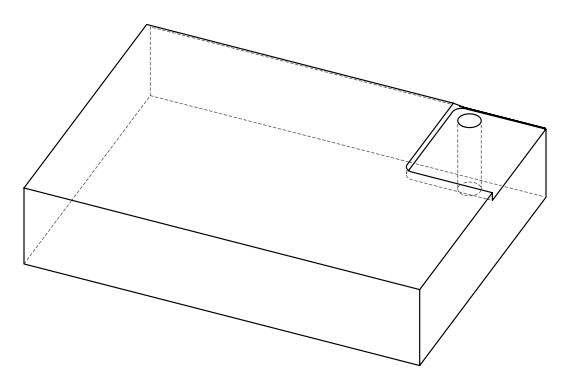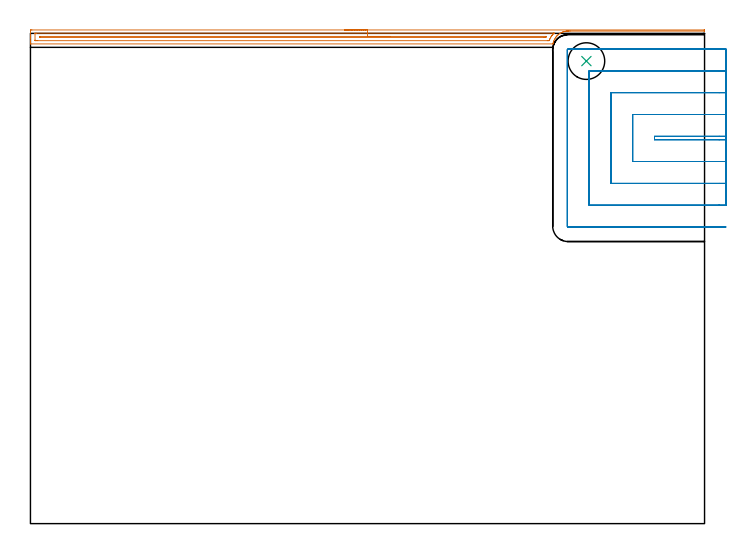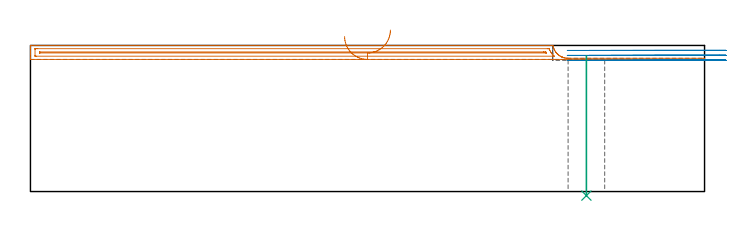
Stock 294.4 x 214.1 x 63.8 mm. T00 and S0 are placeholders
(PLAN: 3 operations, 2 tool changes, 12.7 min)
(1 AREA_MILL | FG_CHAMFER_SURFACE | UGT0205_001 | 6.17 min | 5480 mm3)
(2 MILL_SLOT | SLOT_PARTIAL_RECTANGULAR | UGT0201_108 | Follow Part, ap 3.175, ae 75% | 6.29 min | 37835 mm3)
(3 INDEXABLE_INSERT_DRILL_THROUGH_HOLE_FROM_SOLID | STEP1HOLE | NXT0302_003 | 0.25 min | 11508 mm3)
(TOOL UGT0205_001 | Chamfer Mill 20 x 3 x 45 deg. | D20 FL50 Z2)
(TOOL UGT0201_108 | End Mill 12.7 mm | D12.7 FL12 Z2)
(TOOL NXT0302_003 | Index. Insert Drill 16mm [880-D1600L20-05] | D16 PA176 FL80 Z2)
(OP 1 AREA_MILL)
G17 G21 G94 G90
T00 M6
G54
G17 G0 G90 X137.2 Y215.6 S1061 M3
G43 Z73.8 H0
Z67.7
G94 G1 X137.238 Z66.828 F250.
X137.352 Z65.963
X137.541 Z65.112
X137.803 Z64.28
X138.137 Z63.474
X138.54 Z62.7
X139.009 Z61.964
X139.54 Z61.272
X140.129 Z60.629
X140.772 Z60.039
X141.464 Z59.508
X142.2 Z59.04
X142.974 Z58.637
X143.78 Z58.303
X144.612 Z58.041
X145.464 Z57.852
X146.328 Z57.738
X147.2 Z57.7
X294.223
X294.342 Y215.596 Z57.703
X294.39 Y215.593 Z57.705
X294.4 Y215.369 Z57.93
Y215.186 Z58.113
X294.399 Y215.168 Z58.132
X294.39 Y215.103 Z58.189
X294.223 Y215.1 Z58.2
X235.626
X234.955 Y215.098 Z58.201
X234.788 Y215.096 Z58.199
X234.721 Z58.201
X234.555 Y215.089 Z58.204
X234.509 Y215.088 Z58.206
X234.326 Y215.076 Z58.22
X234.286 Y215.074 Z58.223
X234.202 Y215.063 Z58.232
X233.84 Y215.021 Z58.277
X233.392 Y214.941 Z58.358
X232.947 Y214.829 Z58.469
X232.534 Y214.693 Z58.601
X232.396 Y214.643 Z58.656
X232.283 Y214.6 Z58.699
X232.126 Y214.54 Z58.757
X232.107 Y214.531 Z58.765
X232.054 Y214.508 Z58.789
X231.603 Y214.276 Z59.024
X231.213 Y214.047 Z59.251
X231.16 Y214.016 Z59.283
X230.674 Y213.668 Z59.631
X230.617 Y213.621 Z59.677
X230.389 Y213.429 Z59.867
X230.267 Y213.327 Z59.971
X230.003 Y213.067 Z60.231
X229.932 Y212.989 Z60.308
X229.754 Y212.796 Z60.504
X229.724 Y212.759 Z60.541
X229.557 Y212.55 Z60.746
X229.426 Y212.389 Z60.91
X229.374 Y212.325 Z60.974
X229.112 Y211.923 Z61.377
X228.867 Y211.491 Z61.808
X228.657 Y211.05 Z62.249
X228.481 Y210.618 Z62.681
X228.351 Y210.177 Z63.123
X228.272 Y209.847 Z63.453
X228.181 Y209.506 Z63.792
X228.085 Y209.5 Z63.8
X0.177
X0.01 Y209.502 Z63.789
X0.002 Y209.662 Z63.631
X0. Y209.827 Z63.472
Y210.097 Z63.203
Y210.792 Z62.502
Y212.019 Z61.278
Y212.55 Z60.744
Y213.163 Z60.132
Y214.921 Z58.376
X0.003 Y215.186 Z58.11
X0.01 Y215.592 Z57.705
X0.207 Y215.596 Z57.702
X0.624 Y215.6 Z57.7
X147.2
Y214.186 Z59.114
X228.345 Y214.185 Z59.115
X228.532 Y214.184 Z59.116
X228.66 Y214.182 Z59.118
X228.663 Y214.179 Z59.121
X228.664 Y214.178 Z59.122
X228.572 Y214.084 Z59.216
X228.532 Y214.043 Z59.257
X228.232 Y213.723 Z59.577
X227.973 Y213.429 Z59.871
X227.822 Y213.248 Z60.052
X227.638 Y213.018 Z60.282
X227.448 Y212.737 Z60.563
X227.329 Y212.55 Z60.75
X227.116 Y212.185 Z61.115
X226.846 Y211.671 Z61.629
X226.812 Y211.605 Z61.695
X226.744 Y211.462 Z61.838
X226.546 Y210.988 Z62.312
X226.517 Y210.921 Z62.379
X226.428 Y210.919 Z62.381
X226.236 Y210.916 Z62.384
X225.851 Y210.914 Z62.386
X225.727
X3.181
X2.411 Y210.915 Z62.385
X2.286 Y210.916 Z62.384
X2.049 Y210.921 Z62.379
X2.009 Y210.931 Z62.369
X2.005 Y210.962 Z62.338
X2.003 Y210.995 Z62.305
X2. Y211.196 Z62.104
X2.001 Y213.968 Z59.332
X2.003 Y214.076 Z59.224
X2.008 Y214.147 Z59.153
X2.012 Y214.179 Z59.121
X2.535 Y214.186 Z59.114
X147.2
Y212.772 Z60.528
X224.957 Y212.771 Z60.529
X225.18 Y212.77 Z60.53
X225.256 Y212.766 Z60.534
X225.269 Y212.765 Z60.535
X225.26 Y212.741 Z60.559
X225.235 Y212.688 Z60.612
X225.165 Y212.55 Z60.75
X225.092 Y212.417 Z60.883
X225.052 Y212.35 Z60.95
X225.036 Y212.335 Z60.965
X225.012 Y212.333 Z60.967
X224.957 Y212.331 Z60.969
X224.288 Y212.329 Z60.971
X224.063 Y212.328 Z60.972
X4.124 Y212.329 Z60.971
X4.064 Y212.33 Z60.97
X4.025 Y212.333 Z60.967
X4.01 Y212.335 Z60.965
X4.008 Y212.355 Z60.945
X4.004 Y212.55 Z60.75
X4.006 Y212.74 Z60.56
X4.011 Y212.765 Z60.535
X4.031 Y212.767 Z60.533
X4.086 Y212.769 Z60.531
X4.199 Y212.771 Z60.529
X147.2 Y212.772 Z60.528
X148.072 Z60.566
X148.937 Z60.68
X149.788 Z60.869
X150.62 Z61.131
X151.426 Z61.465
X152.2 Z61.868
X152.936 Z62.337
X153.628 Z62.868
X154.271 Z63.457
X154.86 Z64.101
X155.392 Z64.793
X155.86 Z65.528
X156.263 Z66.302
X156.597 Z67.108
X156.859 Z67.94
X157.048 Z68.792
X157.162 Z69.657
X157.2 Z70.528
G0 Z73.8
M5
M2
(OP 2 MILL_SLOT)
G17 G21 G94 G90
T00 M6
G54
G17 G0 G90 X303.75 Y169.15 S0 M3
G43 Z73.8 H0
Z61.633
G94 G1 X300.75 F250.
X272.55 F500.
Y167.65
X300.75
X303.75 F250.
Y178.675
X300.75
X263.025 F500.
Y158.125
X300.75
X303.75 F250.
Y188.2
X300.75
X253.5 F500.
Y148.6
X300.75
X303.75 F250.
Y197.725
X300.75
X243.975 F500.
Y139.075
X300.75
X303.75 F250.
Y207.25
X300.75
X234.8 F500.
G3 X234.45 Y206.9 R0.35
G1 Y129.9
G3 X234.8 Y129.55 R0.35
G1 X300.75
X303.75 F250.
G0 Y169.15 Z59.467
G1 X300.75
X272.55 F500.
Y167.65
X300.75
X303.75 F250.
Y178.675
X300.75
X263.025 F500.
Y158.125
X300.75
X303.75 F250.
Y188.2
X300.75
X253.5 F500.
Y148.6
X300.75
X303.75 F250.
Y197.725
X300.75
X243.975 F500.
Y139.075
X300.75
X303.75 F250.
Y207.25
X300.75
X234.8 F500.
G3 X234.45 Y206.9 R0.35
G1 Y129.9
G3 X234.8 Y129.55 R0.35
G1 X300.75
X303.75 F250.
G0 Y169.15 Z57.3
G1 X300.75
X272.55 F500.
Y167.65
X300.75
X303.75 F250.
Y178.675
X300.75
X263.025 F500.
Y158.125
X300.75
X303.75 F250.
Y188.2
X300.75
X253.5 F500.
Y148.6
X300.75
X303.75 F250.
Y197.725
X300.75
X243.975 F500.
Y139.075
X300.75
X303.75 F250.
Y207.25
X300.75
X234.8 F500.
G3 X234.45 Y206.9 R0.35
G1 Y129.9
G3 X234.8 Y129.55 R0.35
G1 X300.75
X303.75 F250.
G0 Z73.8
M5
M2
(OP 3 INDEXABLE_INSERT_DRILL_THROUGH_HOLE_FROM_SOLID)
G17 G21 G94 G90
T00 M6
G54
G17 G0 G90 X242.8 Y202. S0 M3
G43 Z73.8 H1
G94 G81 G98 Z-1.779 F250. R59.3
G80
M5
M2
